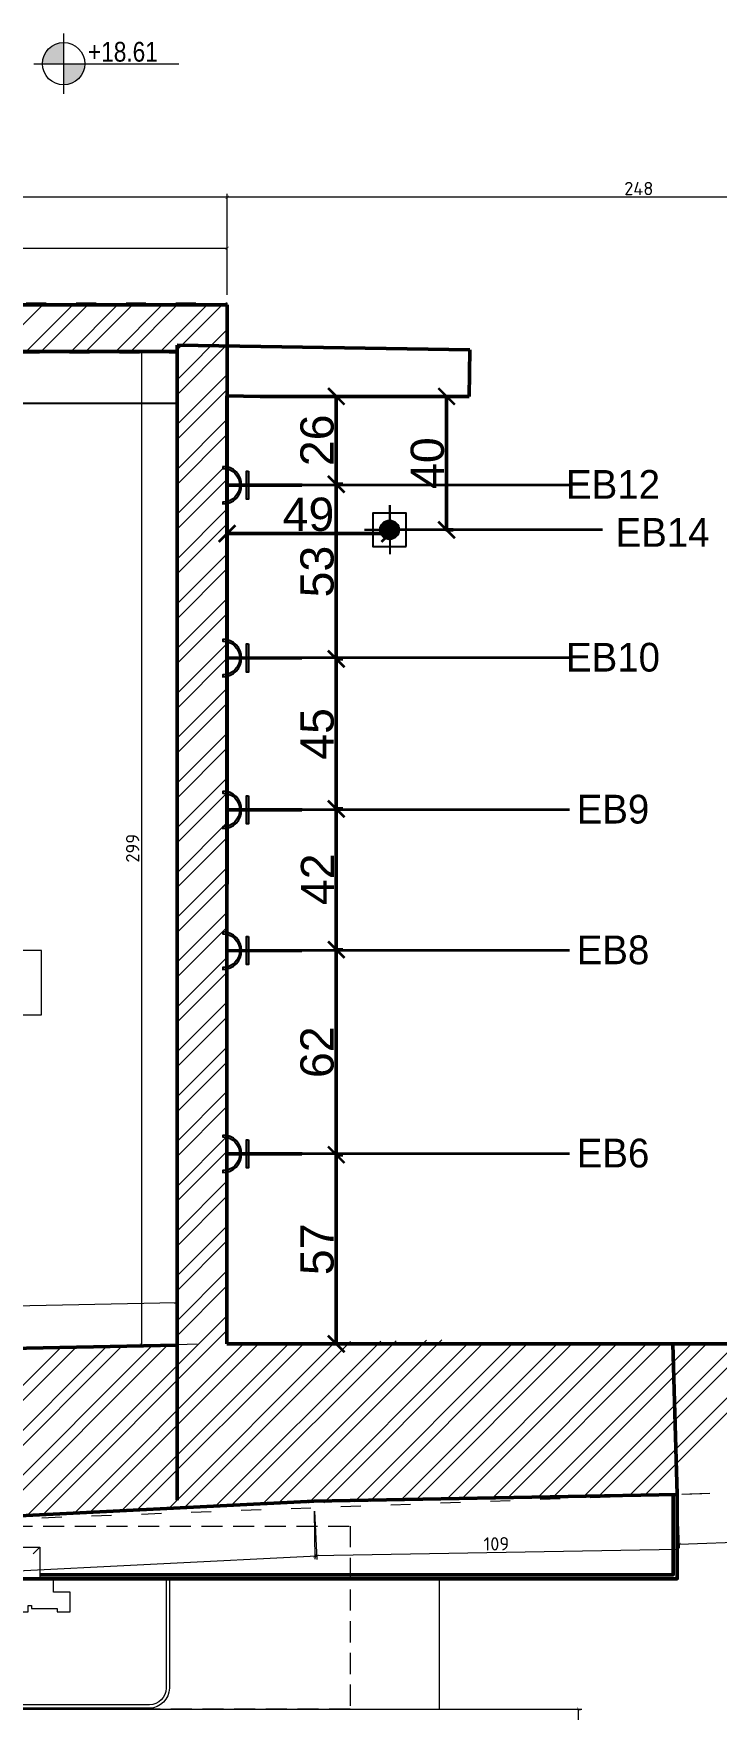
# Model space of a CAD drawing. Header units: inches. Extents: x -10121 to 9010, y 58067 to 62726.
# Drawn here: x 2788 to 2994, y 61299 to 61802 of the extents above; entities that cross this region are included whole.
import ezdxf
from ezdxf.enums import TextEntityAlignment as Align

# ---------------------------------------------------------------- set-up
doc = ezdxf.new("R2010")
doc.units = ezdxf.units.IN
doc.linetypes.add('ACAD_ISO03W100', pattern=[30, 12, -18])
doc.linetypes.add('HIDDEN', pattern=[9.524999999999995, 6.349999999999998, -3.174999999999998])
doc.layers.add('-DWG_ANA', color=7, linetype='Continuous')
doc.layers.add('ELEKTRİK', color=10, linetype='Continuous')
for name, color, linetype, lineweight in [('A-DUVAR 0.20', 41, 'Continuous', 20), ('A-DUVAR 0.50', 40, 'Continuous', 50), ('Auto-Metal', 71, 'Continuous', 18), ('Auto-Olcu', 33, 'Continuous', 15), ('Auto-Silik', 251, 'Continuous', 5), ('Auto-Silik_Cizgiler', 47, 'Continuous', 9), ('Auto-SilikCizgiler', 251, 'Continuous', 9), ('Auto-Tefris', 32, 'Continuous', 9), ('ELK', 1, 'Continuous', 35), ('OLCU+KOT', 70, 'Continuous', 20), ('yazi mekan 020', 9, 'Continuous', 20)]:
    doc.layers.add(name, color=color, linetype=linetype, lineweight=lineweight)
doc.styles.add('1-20', font='isocpeur.ttf', dxfattribs={"height": 4})
doc.styles.get("Standard").update_dxf_attribs({"font": 'arial.ttf'})
doc.styles.add('STYLE1', font='technic_.ttf')
doc.styles.add('TAKSİM', font='GOTHIC.TTF', dxfattribs={"height": 20})
doc.dimstyles.new('ölçü 1_20', dxfattribs={"dimtxt": 4, "dimasz": 1, "dimexe": 1, "dimexo": 3, "dimtad": 1, "dimdec": 0, "dimtxsty": '1-20', "dimblk": 'ARCHTICK', "dimcen": 1.5, "dimclrd": 256, "dimclre": 256, "dimclrt": 256, "dimadec": 0, "dimazin": 0, "dimtfac": 1, "dimtdec": 0, "dimtmove": 0, "dimatfit": 3, "dimldrblk": 'ARCHTICK', "dimfxl": 1, "dimlwd": -1, "dimlwe": -1, "dimarcsym": 0})
doc.dimstyles.new('ölçü 1_50', dxfattribs={"dimtxt": 10, "dimasz": 5, "dimexe": 2, "dimexo": 5, "dimtad": 1, "dimdec": 0, "dimtxsty": 'Standard', "dimblk": 'ARCHTICK', "dimcen": 2.5, "dimclrd": 256, "dimclre": 256, "dimclrt": 256, "dimadec": 0, "dimazin": 0, "dimtfac": 1, "dimtdec": 0, "dimtmove": 0, "dimatfit": 3, "dimldrblk": 'ARCHTICK', "dimfxl": 1, "dimlwd": -1, "dimlwe": -1, "dimarcsym": 0})

# ---------------------------------------------------------------- blocks, each defined once
blk = doc.blocks.new('_ARCHTICK')
at = {"color": 0, "linetype": 'ByBlock', "const_width": 0.15}
blk.add_lwpolyline([(-0.5, -0.5), (0.5, 0.5)], dxfattribs=at)
blk = doc.blocks.new('*D379')
at = {"layer": 'Auto-Olcu', "ltscale": 5, "transparency": 16777216}
for p, q in [((2981.998887338566, 61360.2227413962), (2982.495412670708, 61347.23919078169)), ((3079.30994623481, 61363.94417378971), (3079.806471566952, 61350.9606231752)), ((3079.768256855083, 61351.95989272632), (2982.457197958839, 61348.23846033282))]:
    blk.add_line(p, q, dxfattribs=at)
at = {"layer": 'DEFPOINTS', "color": 0, "ltscale": 5, "transparency": 16777216}
for p in [(3079.195302099203, 61366.94198244307), (2981.88424320296, 61363.22055004957), (2982.457197958839, 61348.23846033282)]:
    blk.add_point(p, dxfattribs=at)
at = {"layer": 'Auto-Olcu', "ltscale": 5, "transparency": 16777216}
for p, rotation in [((3079.768256855083, 61351.95989272632), 2.1900749773088), ((2982.457197958839, 61348.23846033282), 182.1900749773088)]:
    blk.add_blockref('_ARCHTICK', p, dxfattribs=dict(at, rotation=rotation))
at = {"layer": 'Auto-Olcu', "ltscale": 5, "transparency": 16777216, "insert": (3031.012413788305, 61352.72225910126), "char_height": 4, "attachment_point": 5, "rotation": 2.1900749773088366, "style": '1-20'}
blk.add_mtext('97', dxfattribs=at)
blk = doc.blocks.new('*D380')
at = {"layer": 'Auto-Olcu', "ltscale": 5, "transparency": 16777216}
for p, q in [((2981.936827836818, 61360.22101094225), (2982.190187608058, 61345.76883192566)), ((2872.67780308952, 61358.30560140545), (2872.93116286076, 61343.85342238886)), ((2982.172659396772, 61346.76867829476), (2872.913634649474, 61344.85326875796))]:
    blk.add_line(p, q, dxfattribs=at)
at = {"layer": 'DEFPOINTS', "color": 0, "ltscale": 5, "transparency": 16777216}
for p in [(2872.625218455661, 61361.30514051276), (2981.884243202959, 61363.22055004956), (2872.913634649474, 61344.85326875796)]:
    blk.add_point(p, dxfattribs=at)
at = {"layer": 'Auto-Olcu', "ltscale": 5, "transparency": 16777216}
for p, rotation in [((2872.913634649474, 61344.85326875796), 181.0043439624046), ((2982.172659396772, 61346.76867829476), 1.004343962404661)]:
    blk.add_blockref('_ARCHTICK', p, dxfattribs=dict(at, rotation=rotation))
at = {"layer": 'Auto-Olcu', "ltscale": 5, "transparency": 16777216, "insert": (2927.497135468497, 61348.43557024526), "char_height": 4, "attachment_point": 5, "rotation": 1.004343962404638, "style": '1-20'}
blk.add_mtext('109', dxfattribs=at)
blk = doc.blocks.new('*D381')
at = {"layer": 'Auto-Olcu', "ltscale": 5, "transparency": 16777216}
for p, q in [((2872.776230778634, 61358.30894371043), (2873.510850519987, 61343.73354167273)), ((2873.460513078996, 61344.73227394018), (2410.460513078996, 61321.39645518427)), ((2409.776230778634, 61334.97312495452), (2410.510850519987, 61320.39772291682))]:
    blk.add_line(p, q, dxfattribs=at)
at = {"layer": 'DEFPOINTS', "color": 0, "ltscale": 5, "transparency": 16777216}
for p in [(2872.625218455662, 61361.30514051276), (2409.625218455662, 61337.96932175686), (2410.460513078996, 61321.39645518427)]:
    blk.add_point(p, dxfattribs=at)
at = {"layer": 'Auto-Olcu', "ltscale": 5, "transparency": 16777216}
for p, rotation in [((2873.460513078996, 61344.73227394018), 2.885342304133873), ((2410.460513078996, 61321.39645518427), 182.8853423041339)]:
    blk.add_blockref('_ARCHTICK', p, dxfattribs=dict(at, rotation=rotation))
at = {"layer": 'Auto-Olcu', "ltscale": 5, "transparency": 16777216, "insert": (2641.828377296395, 61335.68603676427), "char_height": 4, "attachment_point": 5, "rotation": 2.8853423041338773, "style": '1-20'}
blk.add_mtext('464', dxfattribs=at)
blk = doc.blocks.new('*D436')
at = {"layer": 'Auto-Olcu', "ltscale": 5, "transparency": 16777216}
for p, q in [((2828.461205930606, 61706.88799292571), (2819.725540751457, 61706.88799292571)), ((2820.725540751457, 61706.88799292571), (2820.725540751457, 61408.20935781806)), ((2828.461205930606, 61408.20935781806), (2819.725540751457, 61408.20935781806))]:
    blk.add_line(p, q, dxfattribs=at)
at = {"layer": 'DEFPOINTS', "color": 0, "ltscale": 5, "transparency": 16777216}
for p in [(2831.461205930606, 61706.88799292571), (2820.725540751457, 61408.20935781806), (2831.461205930606, 61408.20935781806)]:
    blk.add_point(p, dxfattribs=at)
at = {"layer": 'Auto-Olcu', "ltscale": 5, "transparency": 16777216}
for p, rotation in [((2820.725540751457, 61706.88799292571), 90), ((2820.725540751457, 61408.20935781806), 270)]:
    blk.add_blockref('_ARCHTICK', p, dxfattribs=dict(at, rotation=rotation))
at = {"layer": 'Auto-Olcu', "ltscale": 5, "transparency": 16777216, "insert": (2818.100540751447, 61557.54867537189), "char_height": 4, "attachment_point": 5, "rotation": 90, "style": '1-20'}
blk.add_mtext('299', dxfattribs=at)
blk = doc.blocks.new('*D437')
at = {"layer": 'Auto-Olcu', "ltscale": 5, "transparency": 16777216}
for p, q in [((2723.821399863369, 61418.6844334722), (2831.184526135007, 61421.00579836456)), ((2831.396356222412, 61411.20865682205), (2831.162909565609, 61422.00556469923)), ((2724.033229950774, 61408.88729192971), (2723.799783293971, 61419.68419980687))]:
    blk.add_line(p, q, dxfattribs=at)
at = {"layer": 'DEFPOINTS', "color": 0, "ltscale": 5, "transparency": 16777216}
for p in [(2831.184526135007, 61421.00579836456), (2724.098079658968, 61405.88799292572), (2831.461205930606, 61408.20935781806)]:
    blk.add_point(p, dxfattribs=at)
at = {"layer": 'Auto-Olcu', "ltscale": 5, "transparency": 16777216}
for p, rotation in [((2831.184526135007, 61421.00579836456), 1.238634670894709), ((2723.821399863369, 61418.6844334722), 181.2386346708947)]:
    blk.add_blockref('_ARCHTICK', p, dxfattribs=dict(at, rotation=rotation))
at = {"layer": 'Auto-Olcu', "ltscale": 5, "transparency": 16777216, "insert": (2777.446219504518, 61422.46950254688), "char_height": 4, "attachment_point": 5, "rotation": 1.2386346708947085, "style": '1-20'}
blk.add_mtext('107', dxfattribs=at)
blk = doc.blocks.new('*D438')
at = {"layer": 'Auto-Olcu', "ltscale": 5, "transparency": 16777216}
for p, q in [((2846.535327589354, 61730.64075489948), (2846.535327589354, 61754.22946922851)), ((3094.120119099895, 61753.22946922851), (2846.535327589354, 61753.22946922851)), ((3094.120119099895, 61743.62048856105), (3094.120119099895, 61754.22946922851))]:
    blk.add_line(p, q, dxfattribs=at)
at = {"layer": 'DEFPOINTS', "color": 0, "ltscale": 5, "transparency": 16777216}
for p in [(2846.535327589354, 61753.22946922851), (3094.120119099895, 61740.62048856105), (2846.535327589354, 61727.64075489948)]:
    blk.add_point(p, dxfattribs=at)
at = {"layer": 'Auto-Olcu', "ltscale": 5, "transparency": 16777216, "rotation": 180}
blk.add_blockref('_ARCHTICK', (2846.535327589354, 61753.22946922851), dxfattribs=at)
at = {"layer": 'Auto-Olcu', "ltscale": 5, "transparency": 16777216}
blk.add_blockref('_ARCHTICK', (3094.120119099895, 61753.22946922851), dxfattribs=at)
at = {"layer": 'Auto-Olcu', "ltscale": 5, "transparency": 16777216, "insert": (2970.327723344624, 61755.85446922851), "char_height": 4, "attachment_point": 5, "style": '1-20'}
blk.add_mtext('248', dxfattribs=at)
blk = doc.blocks.new('*D439')
at = {"layer": 'Auto-Olcu', "ltscale": 5, "transparency": 16777216}
for p, q in [((2419.047599495312, 61723.88799292571), (2419.047599495311, 61738.86230748807)), ((2846.545444027851, 61737.8623074881), (2419.047599495311, 61737.86230748807)), ((2846.545444027852, 61723.88799292574), (2846.545444027851, 61738.8623074881))]:
    blk.add_line(p, q, dxfattribs=at)
at = {"layer": 'DEFPOINTS', "color": 0, "ltscale": 5, "transparency": 16777216}
for p in [(2419.047599495311, 61737.86230748807), (2419.047599495312, 61720.88799292571), (2846.545444027852, 61720.88799292574)]:
    blk.add_point(p, dxfattribs=at)
at = {"layer": 'Auto-Olcu', "ltscale": 5, "transparency": 16777216}
for p, rotation in [((2419.047599495311, 61737.86230748807), 180.0000000000039), ((2846.545444027851, 61737.8623074881), 3.836930773104541e-12)]:
    blk.add_blockref('_ARCHTICK', p, dxfattribs=dict(at, rotation=rotation))
at = {"layer": 'Auto-Olcu', "ltscale": 5, "transparency": 16777216, "insert": (2632.796521761581, 61740.48730748809), "char_height": 4, "attachment_point": 5, "style": '1-20'}
blk.add_mtext('427', dxfattribs=at)
blk = doc.blocks.new('*D441')
at = {"layer": 'Auto-Olcu', "ltscale": 5, "transparency": 16777216}
for p, q in [((2288.606697598512, 61723.88799292571), (2288.60669759851, 61754.22946922848)), ((2846.54544402785, 61753.22946922851), (2288.606697598511, 61753.22946922848)), ((2846.545444027852, 61723.88799292574), (2846.54544402785, 61754.22946922851))]:
    blk.add_line(p, q, dxfattribs=at)
at = {"layer": 'DEFPOINTS', "color": 0, "ltscale": 5, "transparency": 16777216}
for p in [(2288.606697598511, 61753.22946922848), (2288.606697598512, 61720.88799292571), (2846.545444027852, 61720.88799292574)]:
    blk.add_point(p, dxfattribs=at)
at = {"layer": 'Auto-Olcu', "ltscale": 5, "transparency": 16777216}
for p, rotation in [((2288.606697598511, 61753.22946922848), 180.0000000000029), ((2846.54544402785, 61753.22946922851), 2.957634137601417e-12)]:
    blk.add_blockref('_ARCHTICK', p, dxfattribs=dict(at, rotation=rotation))
at = {"layer": 'Auto-Olcu', "ltscale": 5, "transparency": 16777216, "insert": (2567.57607081318, 61755.85446922849), "char_height": 4, "attachment_point": 5, "style": '1-20'}
blk.add_mtext('558', dxfattribs=at)
blk = doc.blocks.new('*D526')
at = {"layer": 'Auto-Olcu', "ltscale": 5, "transparency": 16777216}
for p, q in [((2981.998887338566, 61360.2227413962), (2982.495412670703, 61347.23919078168)), ((3079.309946234869, 61363.94417378968), (3079.806471567007, 61350.96062317515)), ((3079.768256855139, 61351.95989272627), (2982.457197958835, 61348.2384603328))]:
    blk.add_line(p, q, dxfattribs=at)
at = {"layer": 'DEFPOINTS', "color": 0, "ltscale": 5, "transparency": 16777216}
for p in [(3079.195302099263, 61366.94198244304), (2981.88424320296, 61363.22055004956), (2982.457197958835, 61348.2384603328)]:
    blk.add_point(p, dxfattribs=at)
at = {"layer": 'Auto-Olcu', "ltscale": 5, "transparency": 16777216}
for p, rotation in [((3079.768256855139, 61351.95989272627), 2.190074977290335), ((2982.457197958835, 61348.2384603328), 182.1900749772904)]:
    blk.add_blockref('_ARCHTICK', p, dxfattribs=dict(at, rotation=rotation))
at = {"layer": 'Auto-Olcu', "ltscale": 5, "transparency": 16777216, "insert": (3031.012413788331, 61352.72225910123), "char_height": 4, "attachment_point": 5, "rotation": 2.190074977290364, "style": '1-20'}
blk.add_mtext('97', dxfattribs=at)
blk = doc.blocks.new('*D536')
at = {"layer": 'Auto-Olcu', "ltscale": 5, "transparency": 16777216}
for p, q in [((2893.355914317704, 61298.7525681352), (2953.211630996269, 61298.7525681352)), ((2952.211630996269, 61248.7525681352), (2952.211630996269, 61298.7525681352)), ((2958.884373700752, 61248.7525681352), (2951.211630996269, 61248.7525681352))]:
    blk.add_line(p, q, dxfattribs=at)
at = {"layer": 'DEFPOINTS', "color": 0, "ltscale": 5, "transparency": 16777216}
for p in [(2890.355914317704, 61298.7525681352), (2952.211630996269, 61298.7525681352), (2961.884373700752, 61248.7525681352)]:
    blk.add_point(p, dxfattribs=at)
at = {"layer": 'Auto-Olcu', "ltscale": 5, "transparency": 16777216}
for p, rotation in [((2952.211630996269, 61298.7525681352), 90), ((2952.211630996269, 61248.7525681352), 270)]:
    blk.add_blockref('_ARCHTICK', p, dxfattribs=dict(at, rotation=rotation))
at = {"layer": 'Auto-Olcu', "ltscale": 5, "transparency": 16777216, "insert": (2949.586630996259, 61273.7525681352), "char_height": 4, "attachment_point": 5, "rotation": 90, "style": '1-20'}
blk.add_mtext('50', dxfattribs=at)
blk = doc.blocks.new('A$C50025146')
at = {"layer": 'ELEKTRİK'}
h = blk.add_hatch(color=256, dxfattribs=at)
edge = h.paths.add_edge_path()
edge.add_line((23.70435837441619, 11.25333161261187), (23.70435837441619, 10.69066721622039))
edge.add_ellipse((23.70435837441619, 5.626687648689767), major_axis=(3.580774291992597, -3.580774291992606), ratio=0.9999999999999413, start_angle=134.9999999999983, end_angle=314.9999999999983)
edge.add_line((23.70435837441619, 0.5627080811555061), (23.70435837441619, 4.368476402305532e-05))
edge.add_ellipse((23.70435837441619, 5.626687648689767), major_axis=(3.978638102213783, 3.978638102213774), ratio=0.9999999999999128, start_angle=45.0000000000025, end_angle=225.0000000000025, ccw=False)
for points in [[(6.940050297998823e-05, 5.345355450490388), (6.940050297998823e-05, 5.908019846885509), (22.50664525620232, 5.908019846885509), (22.50664525620232, 5.345355450490388)], [(16.0258407970905, 9.846670621633166), (16.5885051934838, 9.846670621633166), (16.5885051934838, 1.406704675742731), (16.0258407970905, 1.406704675742731)]]:
    blk.add_hatch(color=256, dxfattribs=at).paths.add_polyline_path(points)
at = {"layer": 'ELEKTRİK', "elevation": 4.798666618537076e-08}
blk.add_lwpolyline([(23.70435837441437, 4.368476402305532e-05), (23.70435837441619, 0.5627080811555061, -0.9999999999999944), (23.70435837441619, 10.69066721622039), (23.70435837441619, 11.25333161261187, 0.9999999999999944)], format="xyb", close=True, dxfattribs=at)
at = {"layer": 'ELEKTRİK'}
for points, elevation in [([(6.940050297998823e-05, 5.908019846885509), (22.50664525620232, 5.908019846885509), (22.50664525620232, 5.345355450490388), (6.940050297998823e-05, 5.345355450490388)], 4.794507297291503e-08), ([(16.0258407970905, 1.406704675742731), (16.0258407970905, 9.846670621633166), (16.5885051934838, 9.846670621633166), (16.5885051934838, 1.406704675742731)], 4.791194770819646e-08)]:
    blk.add_lwpolyline(points, close=True, dxfattribs=dict(at, elevation=elevation))
blk = doc.blocks.new('A$C611F6802')
at = {"layer": '-DWG_ANA'}
h = blk.add_hatch(dxfattribs=at)
h.set_pattern_fill('ANSI31', color=1, style=0)
h.set_pattern_definition([(45, (-55670.14020227872, -22065.11067284289), (-0.08838834764831843, 0.08838834764831845), [])])
h.paths.add_polyline_path([(4.423971784401617, 7.700424825947266, 1), (10.13888412773802, 7.700424825947266, 1)])
at = {"layer": '-DWG_ANA', "color": 1}
for p, q in [((7.28142795606982, 7.700424825947266), (7.28142795606982, 15.25836134111159)), ((7.28142795606982, 15.25836134111159), (7.28142795606982, 0)), ((7.28142795606982, 7.629180670555797), (0, 7.629180670555797)), ((7.28142795606982, 7.629180670555797), (14.67722620816494, 7.629180670555797)), ((14.67722620816494, 7.629180670555797), (7.28142795606982, 7.629180670555797))]:
    blk.add_line(p, q, dxfattribs=at)
blk.add_lwpolyline([(2.28142795606982, 2.700424825947266), (12.28142795606982, 2.700424825947266), (12.28142795606982, 12.70042482594727), (2.28142795606982, 12.70042482594727)], close=True, dxfattribs=at)
blk.add_circle((7.28142795606982, 7.700424825947266), 2.857456171668203, dxfattribs=at)
blk = doc.blocks.new('*D775')
at = {"layer": 'A-DUVAR 0.50', "transparency": 16777216}
for p, q in [((2879.169718879021, 61465.40591443609), (2881.349718879021, 61465.40591443609)), ((2879.349718879021, 61408.53360766572), (2879.349718879021, 61465.40591443609)), ((2879.169718879021, 61408.53360766572), (2881.349718879021, 61408.53360766572))]:
    blk.add_line(p, q, dxfattribs=at)
at = {"layer": 'DEFPOINTS', "color": 0, "transparency": 16777216}
for p in [(2868.964337239477, 61465.40591443609), (2879.349718879021, 61465.40591443609), (2846.457761383779, 61408.53360766572)]:
    blk.add_point(p, dxfattribs=at)
at = {"layer": 'A-DUVAR 0.50', "transparency": 16777216, "xscale": 5, "yscale": 5, "zscale": 5}
for p, rotation in [((2879.349718879021, 61465.40591443609), 90), ((2879.349718879021, 61408.53360766572), 270)]:
    blk.add_blockref('_ARCHTICK', p, dxfattribs=dict(at, rotation=rotation))
at = {"layer": 'A-DUVAR 0.50', "transparency": 16777216, "insert": (2873.639452848997, 61436.9697610509), "char_height": 10, "attachment_point": 5, "rotation": 90}
blk.add_mtext('57', dxfattribs=at)
blk = doc.blocks.new('*D776')
at = {"layer": 'A-DUVAR 0.50', "transparency": 16777216}
for p, q in [((2879.169718879021, 61527.04539296554), (2881.349718879021, 61527.04539296554)), ((2879.349718879021, 61465.40591443609), (2879.349718879021, 61527.04539296554)), ((2879.169718879021, 61465.40591443609), (2881.349718879021, 61465.40591443609))]:
    blk.add_line(p, q, dxfattribs=at)
at = {"layer": 'DEFPOINTS', "color": 0, "transparency": 16777216}
for p in [(2868.964337239478, 61527.04539296554), (2879.349718879021, 61527.04539296554), (2868.964337239477, 61465.40591443609)]:
    blk.add_point(p, dxfattribs=at)
at = {"layer": 'A-DUVAR 0.50', "transparency": 16777216, "xscale": 5, "yscale": 5, "zscale": 5}
for p, rotation in [((2879.349718879021, 61527.04539296554), 90), ((2879.349718879021, 61465.40591443609), 270)]:
    blk.add_blockref('_ARCHTICK', p, dxfattribs=dict(at, rotation=rotation))
at = {"layer": 'A-DUVAR 0.50', "transparency": 16777216, "insert": (2873.618989001794, 61496.22565370081), "char_height": 10, "attachment_point": 5, "rotation": 90}
blk.add_mtext('62', dxfattribs=at)
blk = doc.blocks.new('*D777')
at = {"layer": 'A-DUVAR 0.50', "transparency": 16777216}
for p, q in [((2879.169718879021, 61569.34995363744), (2881.349718879021, 61569.34995363744)), ((2879.349718879021, 61527.04539296554), (2879.349718879021, 61569.34995363744)), ((2879.169718879021, 61527.04539296554), (2881.349718879021, 61527.04539296554))]:
    blk.add_line(p, q, dxfattribs=at)
at = {"layer": 'DEFPOINTS', "color": 0, "transparency": 16777216}
for p in [(2868.964337239477, 61569.34995363744), (2879.349718879021, 61569.34995363744), (2868.964337239478, 61527.04539296554)]:
    blk.add_point(p, dxfattribs=at)
at = {"layer": 'A-DUVAR 0.50', "transparency": 16777216, "xscale": 5, "yscale": 5, "zscale": 5}
for p, rotation in [((2879.349718879021, 61569.34995363744), 90), ((2879.349718879021, 61527.04539296554), 270)]:
    blk.add_blockref('_ARCHTICK', p, dxfattribs=dict(at, rotation=rotation))
at = {"layer": 'A-DUVAR 0.50', "transparency": 16777216, "insert": (2873.704255031807, 61548.19767330149), "char_height": 10, "attachment_point": 5, "rotation": 90}
blk.add_mtext('42', dxfattribs=at)
blk = doc.blocks.new('*D778')
at = {"layer": 'A-DUVAR 0.50', "transparency": 16777216}
for p, q in [((2879.169718879021, 61614.45945508665), (2881.349718879021, 61614.45945508665)), ((2879.349718879021, 61569.34995363744), (2879.349718879021, 61614.45945508665)), ((2879.169718879021, 61569.34995363744), (2881.349718879021, 61569.34995363744))]:
    blk.add_line(p, q, dxfattribs=at)
at = {"layer": 'DEFPOINTS', "color": 0, "transparency": 16777216}
for p in [(2868.964337239478, 61614.45945508665), (2879.349718879021, 61614.45945508665), (2868.964337239477, 61569.34995363744)]:
    blk.add_point(p, dxfattribs=at)
at = {"layer": 'A-DUVAR 0.50', "transparency": 16777216, "xscale": 5, "yscale": 5, "zscale": 5}
for p, rotation in [((2879.349718879021, 61614.45945508665), 90), ((2879.349718879021, 61569.34995363744), 270)]:
    blk.add_blockref('_ARCHTICK', p, dxfattribs=dict(at, rotation=rotation))
at = {"layer": 'A-DUVAR 0.50', "transparency": 16777216, "insert": (2873.639452848997, 61591.90470436204), "char_height": 10, "attachment_point": 5, "rotation": 90}
blk.add_mtext('45', dxfattribs=at)
blk = doc.blocks.new('*D779')
at = {"layer": 'A-DUVAR 0.50', "transparency": 16777216}
for p, q in [((2879.169718879021, 61666.9630093376), (2881.349718879021, 61666.9630093376)), ((2879.349718879021, 61614.45945508665), (2879.349718879021, 61666.9630093376)), ((2879.169718879021, 61614.45945508665), (2881.349718879021, 61614.45945508665))]:
    blk.add_line(p, q, dxfattribs=at)
at = {"layer": 'DEFPOINTS', "color": 0, "transparency": 16777216}
for p in [(2868.964337239477, 61666.9630093376), (2879.349718879021, 61666.9630093376), (2868.964337239478, 61614.45945508665)]:
    blk.add_point(p, dxfattribs=at)
at = {"layer": 'A-DUVAR 0.50', "transparency": 16777216, "xscale": 5, "yscale": 5, "zscale": 5}
for p, rotation in [((2879.349718879021, 61666.9630093376), 90), ((2879.349718879021, 61614.45945508665), 270)]:
    blk.add_blockref('_ARCHTICK', p, dxfattribs=dict(at, rotation=rotation))
at = {"layer": 'A-DUVAR 0.50', "transparency": 16777216, "insert": (2873.615578360593, 61640.71123221212), "char_height": 10, "attachment_point": 5, "rotation": 90}
blk.add_mtext('53', dxfattribs=at)
blk = doc.blocks.new('*D780')
at = {"layer": 'A-DUVAR 0.50', "transparency": 16777216}
for p, q in [((2879.169718879021, 61693.37489749945), (2881.349718879021, 61693.37489749945)), ((2879.349718879021, 61666.9630093376), (2879.349718879021, 61693.37489749945)), ((2879.169718879021, 61666.9630093376), (2881.349718879021, 61666.9630093376))]:
    blk.add_line(p, q, dxfattribs=at)
at = {"layer": 'DEFPOINTS', "color": 0, "transparency": 16777216}
for p in [(2868.964337239477, 61693.37489749945), (2879.349718879021, 61693.37489749945), (2868.964337239477, 61666.9630093376)]:
    blk.add_point(p, dxfattribs=at)
at = {"layer": 'A-DUVAR 0.50', "transparency": 16777216, "xscale": 5, "yscale": 5, "zscale": 5}
for p, rotation in [((2879.349718879021, 61693.37489749945), 90), ((2879.349718879021, 61666.9630093376), 270)]:
    blk.add_blockref('_ARCHTICK', p, dxfattribs=dict(at, rotation=rotation))
at = {"layer": 'A-DUVAR 0.50', "transparency": 16777216, "insert": (2873.618989001794, 61680.16895341852), "char_height": 10, "attachment_point": 5, "rotation": 90}
blk.add_mtext('26', dxfattribs=at)
blk = doc.blocks.new('*D781')
at = {"layer": 'A-DUVAR 0.50', "transparency": 16777216}
for p, q in [((2912.338330016217, 61693.37489749945), (2914.518330016217, 61693.37489749945)), ((2912.518330016217, 61653.25343731403), (2912.518330016217, 61693.37489749945)), ((2912.338330016217, 61653.25343731403), (2914.518330016217, 61653.25343731403))]:
    blk.add_line(p, q, dxfattribs=at)
at = {"layer": 'DEFPOINTS', "color": 0, "transparency": 16777216}
for p in [(2887.85966493738, 61693.37489749945), (2912.518330016217, 61693.37489749945), (2887.82661979783, 61653.25343731403)]:
    blk.add_point(p, dxfattribs=at)
at = {"layer": 'A-DUVAR 0.50', "transparency": 16777216, "xscale": 5, "yscale": 5, "zscale": 5}
for p, rotation in [((2912.518330016217, 61693.37489749945), 90), ((2912.518330016217, 61653.25343731403), 270)]:
    blk.add_blockref('_ARCHTICK', p, dxfattribs=dict(at, rotation=rotation))
at = {"layer": 'A-DUVAR 0.50', "transparency": 16777216, "insert": (2906.78760013899, 61673.31416740674), "char_height": 10, "attachment_point": 5, "rotation": 90}
blk.add_mtext('40', dxfattribs=at)
blk = doc.blocks.new('*D782')
at = {"layer": 'A-DUVAR 0.50', "transparency": 16777216}
for p, q in [((2846.524443942518, 61651.95609179947), (2846.524443942518, 61654.13609179948)), ((2895.455800468386, 61652.13609179948), (2846.524443942518, 61652.13609179948)), ((2895.455800468386, 61651.95609179947), (2895.455800468386, 61654.13609179948))]:
    blk.add_line(p, q, dxfattribs=at)
at = {"layer": 'DEFPOINTS', "color": 0, "transparency": 16777216}
for p in [(2846.524443942518, 61652.13609179948), (2846.524443942518, 61646.07878953257), (2895.455800468386, 61645.97200935796)]:
    blk.add_point(p, dxfattribs=at)
at = {"layer": 'A-DUVAR 0.50', "transparency": 16777216, "xscale": 5, "yscale": 5, "zscale": 5, "rotation": 180}
blk.add_blockref('_ARCHTICK', (2846.524443942518, 61652.13609179948), dxfattribs=at)
at = {"layer": 'A-DUVAR 0.50', "transparency": 16777216, "xscale": 5, "yscale": 5, "zscale": 5}
blk.add_blockref('_ARCHTICK', (2895.455800468386, 61652.13609179948), dxfattribs=at)
at = {"layer": 'A-DUVAR 0.50', "transparency": 16777216, "insert": (2870.990122205452, 61657.86682167669), "char_height": 10, "attachment_point": 5}
blk.add_mtext('49', dxfattribs=at)

msp = doc.modelspace()

# ---------------------------------------------------------------- hatches: boundary and pattern name
at = {"layer": 'OLCU+KOT'}
h = msp.add_hatch(color=256, dxfattribs=at)
h.paths.add_polyline_path([(2797.347862109462, 61799.75749926692, 0.4142135623730902), (2790.97057010945, 61793.38020726691), (2797.347862109462, 61793.38020726691)])
h.paths.add_polyline_path([(2803.725154109448, 61793.38020726691), (2797.347862109462, 61793.38020726691), (2797.347862109462, 61787.00291526691, 0.4142135623730902)])

# ---------------------------------------------------------------- linework, layer by layer
at = {"layer": 'A-DUVAR 0.20', "linetype": 'ACAD_ISO03W100', "ltscale": 0.5}
msp.add_line((3079.20286060356, 61366.67674831926), (2981.884243202974, 61363.22055004955), dxfattribs=at)
at = {"layer": 'A-DUVAR 0.50'}
for p, q in [((2419.047599495312, 61720.88799292572), (2846.545444027877, 61720.88799292573)), ((2846.545444027877, 61720.88799292573), (2846.535327589339, 61684.84991522242)), ((2831.461205930609, 61706.88799292572), (2724.098079658997, 61706.88799292572)), ((2831.461205930609, 61408.20935781807), (2831.461205930609, 61706.88799292572)), ((2846.53532758935, 61684.84991522242), (2846.457761383779, 61408.53360766572)), ((2724.098079658997, 61405.88799292572), (2831.461205930609, 61408.20935781807)), ((2980.592935217462, 61408.53360766571), (2981.884243202974, 61363.22055004955)), ((2872.625218455676, 61361.30514051276), (2409.625218455676, 61337.96932175684)), ((2981.884373700734, 61363.22055361918), (2872.625218455676, 61361.30514051276)), ((2981.884373700752, 61363.22055361915), (2981.884373700752, 61337.95047010295)), ((2783.156181007373, 61337.95047010295), (2981.884373700752, 61337.95047010295))]:
    msp.add_line(p, q, dxfattribs=at)
at = {"layer": 'A-DUVAR 0.50', "color": 0}
for p, q in [((2831.45776138378, 61708.77359242955), (2831.457761383779, 61361.53360766572)), ((2831.45776138378, 61708.77359242955), (2919.485073032256, 61707.37633351447)), ((2919.262828016145, 61693.37489749945), (2919.485073032256, 61707.37633351447)), ((2846.457761383779, 61693.53360766572), (2846.457761383779, 61408.53360766572)), ((2856.456501858615, 61693.37489749945), (2846.457761383779, 61693.53360766572)), ((2846.457761383779, 61693.53360766572), (2856.456501858615, 61693.37489749945)), ((2846.457761383779, 61693.53360766572), (2856.456501858615, 61693.37489749945)), ((2919.262828016145, 61693.37489749945), (2856.456501858615, 61693.37489749945)), ((2846.457761383779, 61408.53360766572), (3098.457761383779, 61408.53360766572))]:
    msp.add_line(p, q, dxfattribs=at)
at = {"layer": 'A-DUVAR 0.50'}
for points in [[(2790.156181007373, 61337.95678611117), (2981.884373700752, 61337.95047010295), (2981.884373700752, 61363.22055361915)], [(2790.156181007373, 61339.15678611182), (2980.68437370074, 61339.15050963458), (2980.68437370074, 61363.22055361915)]]:
    msp.add_lwpolyline(points, dxfattribs=at)
at = {"layer": 'Auto-Metal', "ltscale": 5}
for points in [[(2829.156181007384, 61337.95536958316), (2829.156181007384, 61305.06722111424, -0.4142135623730951), (2823.156181007384, 61299.06722111424), (2556.580039744113, 61299.06722111424, -0.4142135623730951), (2550.580039744113, 61305.06722111424), (2550.580039744113, 61337.95047010294)], [(2828.156181007384, 61337.95536958316), (2828.156181007384, 61305.06722111424, -0.4142135623730951), (2823.156181007384, 61300.06722111424), (2556.580039744113, 61300.06722111424, -0.4142135623730951), (2551.580039744113, 61305.06722111424), (2551.580039744113, 61337.95047010294)]]:
    msp.add_lwpolyline(points, format="xyb", dxfattribs=at)
at = {"layer": 'Auto-Silik', "linetype": 'HIDDEN'}
msp.add_lwpolyline([(2743.519542965463, 61353.7525681352), (2883.519542965463, 61353.7525681352), (2883.519542965463, 61298.7525681352), (2743.519542965463, 61298.7525681352)], close=True, dxfattribs=at)
at = {"layer": 'Auto-Silik_Cizgiler'}
for p, q in [((2777.119935519604, 61706.88799292571), (2791.015518446503, 61720.78357585261)), ((2786.100189701217, 61706.88799292572), (2799.993252441132, 61720.78105566563)), ((2790.590319701207, 61706.88799292572), (2804.482122346814, 61720.77979557132)), ((2799.570573882822, 61706.8879929257), (2813.459856341449, 61720.77727538433)), ((2804.060703882809, 61706.8879929257), (2817.948726247128, 61720.77601529002)), ((2813.040958064426, 61706.88799292571), (2826.926460241764, 61720.77349510305)), ((2817.531088064414, 61706.88799292571), (2831.415330147445, 61720.77223500874)), ((2826.511342246029, 61706.8879929257), (2840.393064142081, 61720.76971482175)), ((2831.001472246016, 61706.8879929257), (2844.881934047761, 61720.76845472744)), ((2831.461205930613, 61698.36747242868), (2846.543355963745, 61713.44962246181)), ((2831.461205930616, 61693.8773424287), (2846.542095161786, 61708.95823165987)), ((2831.461205930613, 61684.89708824709), (2846.539573559494, 61699.97545587597)), ((2831.461205930616, 61680.4069582471), (2846.538312757536, 61695.48406507402)), ((2831.461205930615, 61671.42670406549), (2846.535791155249, 61686.50128929012)), ((2831.461205930614, 61666.9365740655), (2846.534530353289, 61682.00989848818)), ((2831.461205930613, 61657.95631988387), (2846.532008751003, 61673.02712270426)), ((2831.461205930616, 61653.46618988389), (2846.53074794904, 61668.53573190232)), ((2831.461205930615, 61644.48593570228), (2846.528226346754, 61659.55295611842)), ((2831.461205930614, 61639.99580570229), (2846.526965544796, 61655.06156531647)), ((2831.461205930616, 61631.01555152066), (2846.524443942511, 61646.07878953256)), ((2831.461205930616, 61626.52542152068), (2846.52318314055, 61641.58739873061)), ((2831.461205930613, 61617.54516733906), (2846.520661538261, 61632.60462294671)), ((2831.461205930616, 61613.05503733908), (2846.5194007363, 61628.11323214477)), ((2831.461205930615, 61604.07478315747), (2846.516879134014, 61619.13045636086)), ((2831.461205930614, 61599.58465315748), (2846.515618332056, 61614.63906555892)), ((2831.461205930616, 61590.60439897585), (2846.513096729766, 61605.656289775)), ((2831.461205930616, 61586.11426897587), (2846.511835927808, 61601.16489897306)), ((2831.461205930615, 61577.13401479425), (2846.509314325524, 61592.18212318917)), ((2831.461205930616, 61572.64388479427), (2846.508053523562, 61587.69073238721)), ((2831.461205930616, 61563.66363061266), (2846.505531921276, 61578.70795660331)), ((2831.461205930616, 61559.17350061267), (2846.504271119317, 61574.21656580137)), ((2831.461205930616, 61550.19324643104), (2846.501749517027, 61565.23379001745)), ((2831.461205930616, 61545.70311643106), (2846.500488715068, 61560.74239921551)), ((2831.461205930615, 61536.72286224944), (2846.497967112783, 61551.75962343162)), ((2831.461205930616, 61532.23273224946), (2846.49670631082, 61547.26823262966)), ((2831.461205930616, 61523.25247806785), (2846.494184708535, 61538.28545684577)), ((2831.461205930616, 61518.76234806786), (2846.492923906574, 61533.79406604382)), ((2831.461205930615, 61509.78209388624), (2846.490402304287, 61524.8112902599)), ((2831.461205930616, 61505.29196388624), (2846.489141502329, 61520.31989945796)), ((2831.461205930616, 61496.31170970463), (2846.486619900039, 61511.33712367406)), ((2831.461205930618, 61491.82157970465), (2846.485359098081, 61506.84573287211)), ((2831.461205930616, 61482.84132552304), (2846.482837495795, 61497.86295708822)), ((2831.461205930616, 61478.35119552305), (2846.481576693832, 61493.37156628627)), ((2831.461205930615, 61469.37094134143), (2846.479055091547, 61484.38879050236)), ((2831.461205930616, 61464.88081134143), (2846.477794289587, 61479.89739970041)), ((2831.461205930616, 61455.90055715982), (2846.475272687299, 61470.91462391651)), ((2831.461205930616, 61451.41042715983), (2846.474011885341, 61466.42323311456)), ((2831.461205930618, 61442.43017297823), (2846.471490283055, 61457.44045733067)), ((2831.461205930616, 61437.94004297824), (2846.470229481092, 61452.94906652872)), ((2831.461205930616, 61428.95978879662), (2846.467707878809, 61443.96629074481)), ((2831.461205930618, 61424.46965879662), (2846.466447076846, 61439.47489994286)), ((2831.461205930616, 61415.48940461501), (2846.463925474559, 61430.49212415896)), ((2831.461205930616, 61410.99927461502), (2846.462664672599, 61426.00073335701)), ((2786.401537247208, 61356.95935175), (2846.460143070315, 61417.0179575731)), ((2791.129987456892, 61357.19767195969), (2846.458882268353, 61412.52656677115)), ((2743.845503741581, 61354.81447078919), (2796.484129661952, 61407.45309670956)), ((2748.573953951265, 61355.05279099889), (2801.073489054203, 61407.55232610182)), ((2758.030848243459, 61355.52943110945), (2810.252201891767, 61407.75078475777)), ((2762.759298453141, 61355.76775131915), (2814.84156128402, 61407.85001415003)), ((2772.216192745334, 61356.24439142973), (2824.020274121578, 61408.04847280597)), ((2776.944642955017, 61356.48271163943), (2828.609633513833, 61408.14770219824)), ((2800.586881749084, 61357.67431207027), (2851.542737444266, 61408.63016776546)), ((2805.315331958767, 61357.91263227996), (2856.119782289373, 61408.71708261057)), ((2814.772226250958, 61358.38927239054), (2865.273866048603, 61408.89091218819)), ((2819.500676460643, 61358.62759260024), (2869.850910893708, 61408.9778270333)), ((2828.957570752834, 61359.10423271081), (2879.004994652939, 61409.15165661091)), ((2833.686020962517, 61359.34255292051), (2883.582039498045, 61409.23857145603)), ((2843.142915254706, 61359.81919303109), (2892.736123257273, 61409.41240103365)), ((2847.871365464392, 61360.05751324078), (2897.313168102379, 61409.49931587877)), ((2857.112415621919, 61360.31830921669), (2906.46725186161, 61409.67314545639)), ((2861.725596971976, 61360.44136056677), (2911.044296706716, 61409.76006030151)), ((2870.951953694268, 61360.68746310743), (2918.798098252558, 61408.53360766572)), ((2875.565135044324, 61360.8105144575), (2923.288228252542, 61408.53360766571)), ((2884.79149176662, 61361.05661699818), (2932.268482434149, 61408.53360766571)), ((2889.404673116673, 61361.17966834825), (2936.758612434141, 61408.53360766572)), ((2898.631029838969, 61361.42577088893), (2945.738866615737, 61408.53360766572)), ((2903.24421118902, 61361.548822239), (2950.228996615738, 61408.53360766572)), ((2912.470567911317, 61361.79492477967), (2959.20925079736, 61408.53360766572)), ((2917.083749261369, 61361.91797612973), (2963.69938079734, 61408.53360766571)), ((2926.310105983665, 61362.16407867042), (2972.679634978952, 61408.53360766571)), ((2930.923287333718, 61362.28713002049), (2977.16976497894, 61408.53360766572)), ((2940.149644056014, 61362.53323256117), (2986.150019160575, 61408.53360766572)), ((2944.762825406066, 61362.65628391124), (2990.640149160544, 61408.53360766572)), ((2953.989182128362, 61362.9023864519), (2999.620403342173, 61408.53360766571)), ((2958.602363478419, 61363.02543780197), (3004.110533342159, 61408.53360766572)), ((2967.828720200711, 61363.27154034266), (3013.090787523781, 61408.53360766572)), ((2972.441901550766, 61363.39459169273), (3017.58091752375, 61408.53360766572)), ((2981.668258273061, 61363.64069423341), (2981.840435300335, 61363.81287126068))]:
    msp.add_line(p, q, dxfattribs=at)
at = {"layer": 'Auto-SilikCizgiler', "color": 1, "linetype": 'ACAD_ISO03W100', "ltscale": 0.5, "true_color": 0xe60000}
for p, q in [((2846.479740391431, 61707.08178459797), (2846.479740391431, 61692.08178459798)), ((2831.479740391431, 61408.40307370698), (2486.880433475391, 61400.95227788176)), ((2831.479740391431, 61408.40307370698), (2846.479740391431, 61408.7273980313))]:
    msp.add_line(p, q, dxfattribs=at)
for points in [[(2726.120119099865, 61721.4631937972), (2846.479740391431, 61721.4631937972), (2846.479740391431, 61707.08178459797)], [(2724.120119099865, 61706.4631937972), (2831.479740391431, 61706.4631937972), (2831.479740391431, 61408.40307370698)], [(2846.479740391431, 61692.08178459797), (2846.479740391431, 61408.7273980313)], [(2715.833092263656, 61353.53679635224), (3100.884110452371, 61367.74212759903)]]:
    msp.add_lwpolyline(points, dxfattribs=at)
at = {"layer": 'Auto-Tefris', "ltscale": 2}
for p, q in [((2788.156181007384, 61345.39209459729), (2790.156181007384, 61347.39209459729)), ((2910.355914317704, 61298.7525681352), (2910.355914317704, 61337.95047010294)), ((2550.355914317704, 61298.7525681352), (2910.355914317704, 61298.7525681352))]:
    msp.add_line(p, q, dxfattribs=at)
for points in [[(2589.580039744113, 61337.95047010294), (2589.580039744113, 61347.39209459729), (2790.156181007384, 61347.39209459729), (2790.156181007384, 61337.95047010294)], [(2794.306636582995, 61337.95047010294), (2783.156181007384, 61337.95047010294), (2783.156181007384, 61327.95047010294), (2786.652049796881, 61327.95047010294), (2786.652049796881, 61329.95047010294), (2787.652049796881, 61329.95047010294), (2787.652049796881, 61328.95047010294), (2795.43135814499, 61328.95047010294), (2795.43135814499, 61327.95047010294), (2799.306636582995, 61327.95047010294), (2799.306636582995, 61333.95047010294), (2794.306636582995, 61333.95047010294), (2794.306636582995, 61337.95047010294)]]:
    msp.add_lwpolyline(points, dxfattribs=at)
msp.add_lwpolyline([(2550.580039744113, 61337.96497483359), (2829.156181007384, 61337.9552048706), (2829.156181007384, 61305.06722111424, -0.4142135623730951), (2823.156181007384, 61299.06722111424), (2556.580039744113, 61299.06722111424, -0.4142135623730951), (2550.580039744113, 61305.06722111424)], format="xyb", close=True, dxfattribs=at)
at = {"layer": 'ELK', "color": 1}
for p, q in [((2949.519541528862, 61666.68167713937), (2868.964337239477, 61666.6816771394)), ((2959.425025343029, 61653.25343731403), (2895.384556312994, 61653.25343731403)), ((2949.519541528862, 61614.74078728482), (2868.964337239477, 61614.74078728485)), ((2949.519541528862, 61569.06862143921), (2868.964337239477, 61569.06862143924)), ((2949.519541528862, 61526.76406076732), (2868.964337239477, 61526.76406076735)), ((2949.519541528862, 61465.68724663426), (2868.964337239477, 61465.68724663429))]:
    msp.add_line(p, q, dxfattribs=at)
at = {"layer": 'OLCU+KOT'}
for p, q in [((2797.347862109462, 61802.45749926692), (2797.347862109462, 61784.30291526693)), ((2788.419653309462, 61793.38020726693), (2831.975124329831, 61793.38020726693))]:
    msp.add_line(p, q, dxfattribs=at)
msp.add_circle((2797.347862109462, 61793.38020726693), 6.377291999999994, dxfattribs=at)
at = {"layer": 'yazi mekan 020'}
msp.add_lwpolyline([(2754.83946169195, 61507.43827142203), (2790.665820893173, 61507.43827142203), (2790.665820893173, 61526.81439811355), (2754.83946169195, 61526.81439811355)], close=True, dxfattribs=at)

# ---------------------------------------------------------------- block references
at = {"layer": '-DWG_ANA', "color": 0, "rotation": 89.99999999999999}
msp.add_blockref('A$C611F6802', (2903.084981138942, 61645.97200935796), dxfattribs=at)
at = {"layer": 'ELEKTRİK', "rotation": 180}
for p in [(2868.96440663998, 61672.30836478808, -4.794507297291503e-08), (2868.96440663998, 61620.36747493353, -4.794507297291503e-08), (2868.96440663998, 61574.69530908793, -4.794507297291503e-08), (2868.96440663998, 61532.39074841603, -4.794507297291503e-08), (2868.96440663998, 61471.31393428297, -4.794507297291503e-08)]:
    msp.add_blockref('A$C50025146', p, dxfattribs=at)

# ---------------------------------------------------------------- texts
at = {"layer": 'ELK', "color": 1, "style": 'TAKSİM'}
for s, p in [('EB12', (2962.568388414327, 61662.58824340491)), ('EB10', (2962.568388414327, 61610.64735355035)), ('EB9', (2962.568388414327, 61564.97518770475)), ('EB8', (2962.568388414327, 61522.67062703285)), ('EB6', (2962.568388414327, 61461.5938128998))]:
    msp.add_text(s, height=8.64, dxfattribs=at).set_placement(p, align=Align.CENTER)
msp.add_text('EB14', height=8.64, dxfattribs=at).set_placement((2963.355974780585, 61648.16964807177))
at = {"layer": 'OLCU+KOT', "style": 'STYLE1'}
msp.add_text('+18.61', height=5.94, dxfattribs=at).set_placement((2804.670131606112, 61794.00219575101))

# ---------------------------------------------------------------- dimensions: what is measured, and where the dimension line sits
at = {"layer": 'A-DUVAR 0.50'}
for base, p1, p2, override, picture, middle in [((2879.349718879021, 61693.37489749945), (2868.964337239477, 61666.9630093376), (2868.964337239477, 61693.37489749945), {"dimtmove": 1, "dimfxl": 0.18, "dimfxlon": 1}, '*D780', (2873.618989001794, 61680.16895341852)), ((2912.518330016217, 61693.37489749945), (2887.82661979783, 61653.25343731403), (2887.85966493738, 61693.37489749945), {"dimfxl": 0.18, "dimfxlon": 1}, '*D781', (2906.78760013899, 61673.31416740674)), ((2879.349718879021, 61666.9630093376), (2868.964337239478, 61614.45945508665), (2868.964337239477, 61666.9630093376), {"dimtmove": 1, "dimfxl": 0.18, "dimfxlon": 1}, '*D779', (2873.615578360593, 61640.71123221212)), ((2879.349718879021, 61614.45945508665), (2868.964337239477, 61569.34995363744), (2868.964337239478, 61614.45945508665), {"dimtmove": 1, "dimfxl": 0.18, "dimfxlon": 1}, '*D778', (2873.639452848997, 61591.90470436204)), ((2879.349718879021, 61569.34995363744), (2868.964337239478, 61527.04539296554), (2868.964337239477, 61569.34995363744), {"dimtmove": 1, "dimfxl": 0.18, "dimfxlon": 1}, '*D777', (2873.704255031807, 61548.19767330149)), ((2879.349718879021, 61527.04539296554), (2868.964337239477, 61465.40591443609), (2868.964337239478, 61527.04539296554), {"dimtmove": 1, "dimfxl": 0.18, "dimfxlon": 1}, '*D776', (2873.618989001794, 61496.22565370081)), ((2879.349718879021, 61465.40591443609), (2846.457761383779, 61408.53360766572), (2868.964337239477, 61465.40591443609), {"dimfxl": 0.18, "dimfxlon": 1}, '*D775', (2873.639452848997, 61436.9697610509))]:
    dim = msp.add_linear_dim(base=base, p1=p1, p2=p2, angle=90, dimstyle='ölçü 1_50', override=override, dxfattribs=at)
    dim.commit()
    dim.dimension.update_dxf_attribs({"geometry": picture, "text_midpoint": middle})
dim = msp.add_linear_dim(base=(2846.524443942518, 61652.13609179948), p1=(2895.455800468386, 61645.97200935796), p2=(2846.524443942518, 61646.07878953257), dimstyle='ölçü 1_50', override={"dimfxl": 0.18, "dimfxlon": 1}, dxfattribs=at)
dim.commit()
dim.dimension.update_dxf_attribs({"geometry": '*D782', "text_midpoint": (2870.990122205452, 61657.86682167669)})
at = {"layer": 'Auto-Olcu', "ltscale": 5}
for p1, p2, distance, picture, middle in [((2846.545444027852, 61720.88799292574), (2288.606697598512, 61720.88799292571), -32.34147630276857, '*D441', (2567.57607081318, 61755.85446922849)), ((2846.545444027852, 61720.88799292574), (2419.047599495312, 61720.88799292571), -16.974314562357904, '*D439', (2632.796521761581, 61740.48730748809)), ((2831.461205930606, 61706.88799292571), (2831.461205930606, 61408.20935781806), -10.735665179148782, '*D436', (2818.100540751447, 61557.54867537189)), ((2724.098079658968, 61405.88799292571), (2831.461205930606, 61408.20935781806), 12.799431329925211, '*D437', (2777.446219504518, 61422.46950254688)), ((3079.195302099204, 61366.94198244307), (2981.88424320296, 61363.22055004956), 14.993041367009917, '*D379', (3031.012413788305, 61352.72225910126)), ((3079.195302099262, 61366.94198244304), (2981.88424320296, 61363.22055004956), 14.993041367024302, '*D526', (3031.012413788331, 61352.72225910123)), ((2872.625218455662, 61361.30514051276), (2409.625218455662, 61337.96932175686), 16.593903203900943, '*D381', (2641.828377296395, 61335.68603676427)), ((2981.88424320296, 61363.22055004956), (2872.625218455662, 61361.30514051276), 16.45439965897918, '*D380', (2927.497135468497, 61348.43557024526))]:
    dim = msp.add_aligned_dim(p1=p1, p2=p2, distance=distance, dimstyle='ölçü 1_20', dxfattribs=at)
    dim.commit()
    dim.dimension.update_dxf_attribs({"geometry": picture, "text_midpoint": middle})
dim = msp.add_linear_dim(base=(2846.535327589354, 61753.22946922851), p1=(3094.120119099895, 61740.62048856105), p2=(2846.535327589354, 61727.64075489948), dimstyle='ölçü 1_20', dxfattribs=at)
dim.commit()
dim.dimension.update_dxf_attribs({"geometry": '*D438', "text_midpoint": (2970.327723344624, 61755.85446922851)})
msp.add_aligned_dim(p1=(2724.098079658968, 61706.88799292571), p2=(2831.461205930606, 61706.88799292571), distance=-15.526421533992108, dimstyle='ölçü 1_20', dxfattribs=at).render()
dim = msp.add_linear_dim(base=(2952.211630996269, 61298.7525681352), p1=(2961.884373700752, 61248.7525681352), p2=(2890.355914317704, 61298.7525681352), angle=90, dimstyle='ölçü 1_20', dxfattribs=at)
dim.commit()
dim.dimension.update_dxf_attribs({"geometry": '*D536', "text_midpoint": (2949.586630996259, 61273.7525681352)})

doc.saveas('drawing.dxf')
